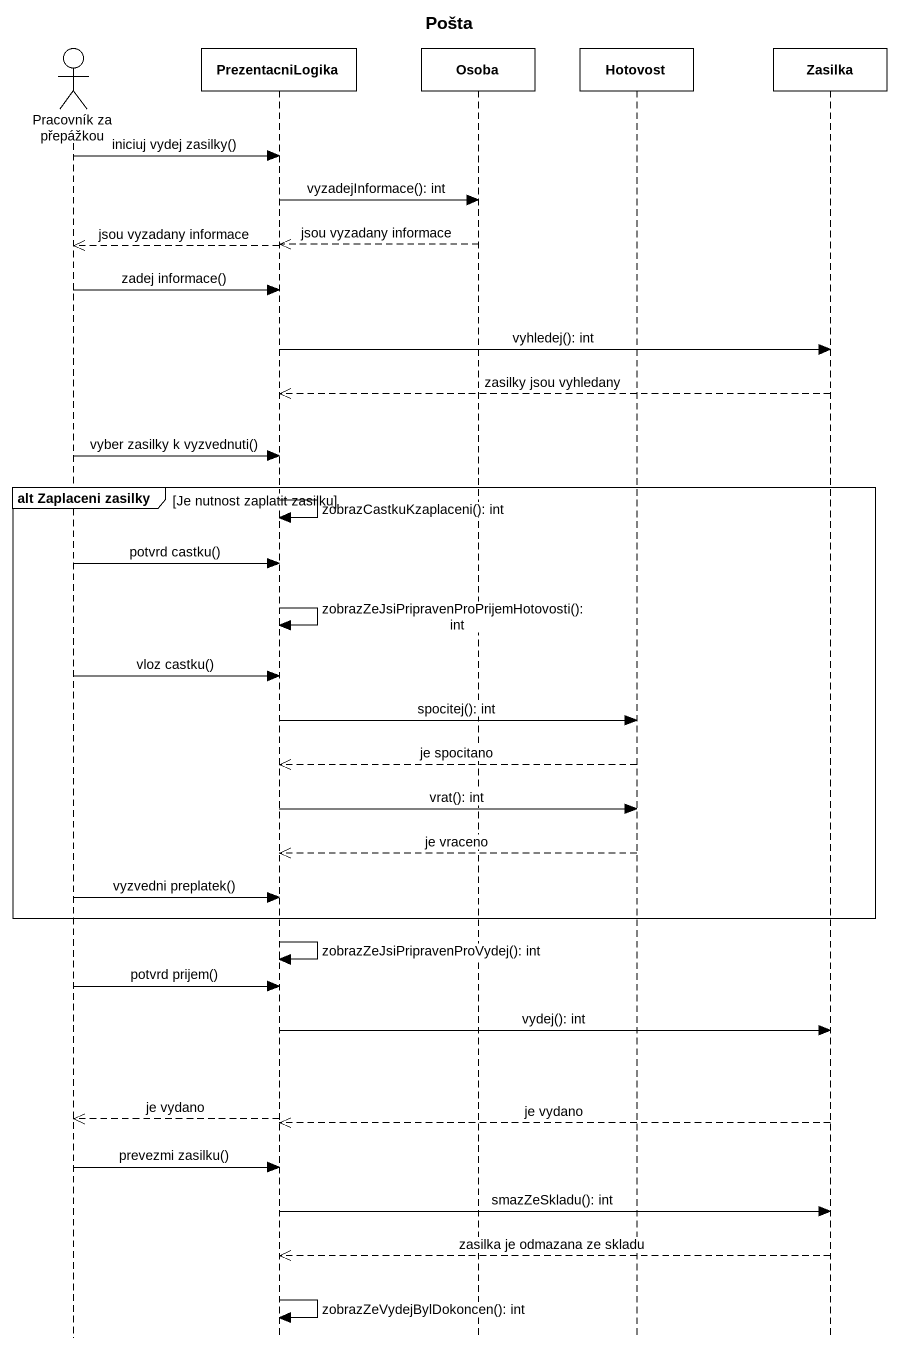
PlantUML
@startuml
title Pošta
hide footbox
actor "Pracovník za přepážkou" as Pracovník_za_přepážkou
participant PrezentacniLogika
participant Osoba
participant Hotovost
participant Zasilka

Pracovník_za_přepážkou -> PrezentacniLogika : iniciuj vydej zasilky()
PrezentacniLogika -> Osoba : vyzadejInformace(): int
Osoba -->> PrezentacniLogika : jsou vyzadany informace
PrezentacniLogika -->> Pracovník_za_přepážkou : jsou vyzadany informace
Pracovník_za_přepážkou -> PrezentacniLogika : zadej informace()
PrezentacniLogika -> Zasilka : vyhledej(): int
Zasilka -->> PrezentacniLogika : zasilky jsou vyhledany
Pracovník_za_přepážkou -> PrezentacniLogika : vyber zasilky k vyzvednuti()
group alt Zaplaceni zasilky [Je nutnost zaplatit zasilku]
  PrezentacniLogika -> PrezentacniLogika : zobrazCastkuKzaplaceni(): int
  Pracovník_za_přepážkou -> PrezentacniLogika : potvrd castku()
  PrezentacniLogika -> PrezentacniLogika : zobrazZeJsiPripravenProPrijemHotovosti(): int
  Pracovník_za_přepážkou -> PrezentacniLogika : vloz castku()
  PrezentacniLogika -> Hotovost : spocitej(): int
  Hotovost -->> PrezentacniLogika : je spocitano
  PrezentacniLogika -> Hotovost : vrat(): int
  Hotovost -->> PrezentacniLogika : je vraceno
  Pracovník_za_přepážkou -> PrezentacniLogika : vyzvedni preplatek()
end
PrezentacniLogika -> PrezentacniLogika : zobrazZeJsiPripravenProVydej(): int
Pracovník_za_přepážkou -> PrezentacniLogika : potvrd prijem()
PrezentacniLogika -> Zasilka : vydej(): int
PrezentacniLogika -->> Pracovník_za_přepážkou : je vydano
Zasilka -->> PrezentacniLogika : je vydano
Pracovník_za_přepážkou -> PrezentacniLogika : prevezmi zasilku()
PrezentacniLogika -> Zasilka : smazZeSkladu(): int
Zasilka -->> PrezentacniLogika : zasilka je odmazana ze skladu
PrezentacniLogika -> PrezentacniLogika : zobrazZeVydejBylDokoncen(): int
@enduml
